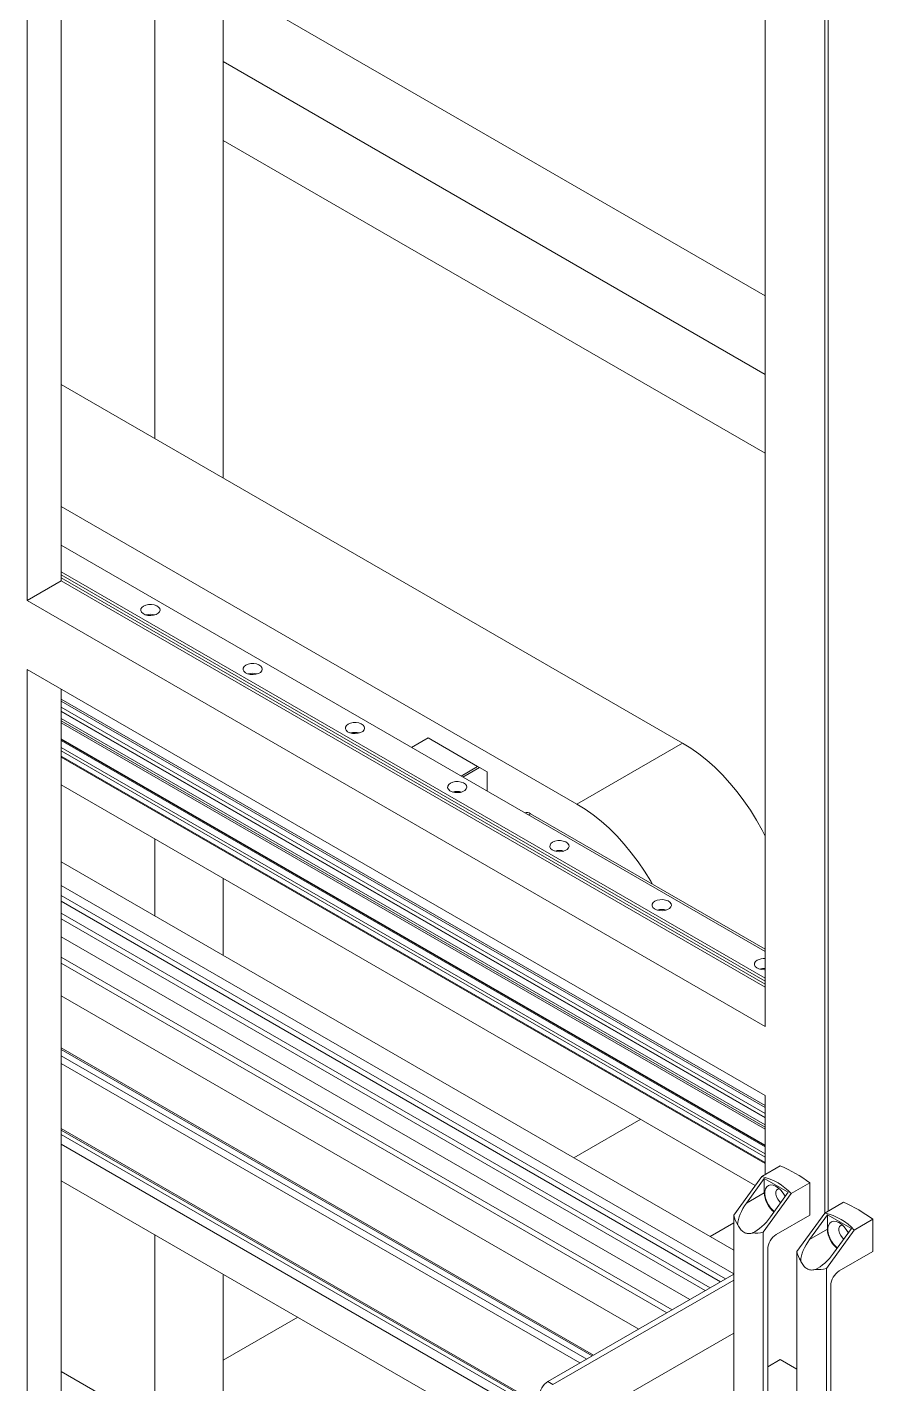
# Model space of a CAD drawing. Header units: millimetres. Extents: x 169 to 14583, y -399 to 10804.
# Drawn here: x 11055 to 11406, y 7450 to 8013 of the extents above; entities that cross this region are included whole.
import ezdxf

# ---------------------------------------------------------------- set-up
doc = ezdxf.new("R2010")
doc.units = ezdxf.units.MM
doc.header["$LTSCALE"] = 35

msp = doc.modelspace()

# ---------------------------------------------------------------- linework, layer by layer
at = {"color": 7, "linetype": 'Continuous', "lineweight": 18}
for p, q in [((11055.042, 8267.542), (11055.042, 7774.605)), ((11069.184, 8259.378), (11069.184, 7782.769)), ((11136.359, 7825.54), (11136.359, 8104.508)), ((11385.968, 7520.539), (11385.968, 8102.632)), ((11387.382, 8101.815), (11387.382, 7521.355)), ((11361.219, 7597.852), (11361.219, 8090.79)), ((11108.075, 8088.179), (11108.075, 7841.868)), ((11361.219, 7901.107), (11136.359, 8030.915)), ((11361.219, 7868.45), (11136.359, 7998.259)), ((11361.219, 7835.789), (11136.359, 7965.598)), ((11326.932, 7715.525), (11069.184, 7864.319)), ((11283.091, 7690.216), (11069.184, 7813.702)), ((11361.219, 7628.992), (11069.184, 7797.581)), ((11361.219, 7617.971), (11069.184, 7786.559)), ((11069.184, 7782.769), (11055.042, 7774.605)), ((11361.219, 7616.746), (11069.184, 7785.334)), ((11361.219, 7615.521), (11069.184, 7784.109)), ((11361.219, 7614.18), (11069.184, 7782.769)), ((11361.219, 7597.852), (11055.042, 7774.605)), ((11055.042, 7746.026), (11361.219, 7569.273)), ((11055.042, 7746.026), (11055.042, 7253.088)), ((11069.184, 7737.862), (11069.184, 7261.252)), ((11361.219, 7565.112), (11069.184, 7733.7)), ((11361.219, 7564.294), (11069.184, 7732.882)), ((11361.219, 7561.844), (11069.184, 7730.432)), ((11361.219, 7560.211), (11069.184, 7728.799)), ((11069.184, 7728.63), (11361.219, 7560.042)), ((11361.219, 7557.142), (11069.184, 7725.73)), ((11361.219, 7556.128), (11069.184, 7724.717)), ((11361.219, 7555.312), (11069.184, 7723.9)), ((11361.219, 7548.621), (11069.184, 7717.209)), ((11069.184, 7716.939), (11361.219, 7548.35)), ((11361.219, 7547.987), (11069.184, 7716.575)), ((11361.219, 7545.067), (11069.184, 7713.656)), ((11221.424, 7717.653), (11214.531, 7713.673)), ((11241.93, 7705.815), (11221.424, 7717.653)), ((11326.932, 7715.525), (11283.091, 7690.216)), ((11361.219, 7543.639), (11069.184, 7712.227)), ((11361.219, 7541.431), (11069.184, 7710.019)), ((11069.184, 7709.681), (11361.219, 7541.092)), ((11235.037, 7701.836), (11241.93, 7705.815)), ((11242.638, 7705.407), (11235.745, 7701.427)), ((11241.93, 7705.815), (11242.638, 7705.407)), ((11245.82, 7703.569), (11242.638, 7705.407)), ((11245.82, 7695.611), (11245.82, 7703.569)), ((11357.114, 7531.957), (11069.184, 7698.176)), ((11263.851, 7686.22), (11262.969, 7685.711)), ((11361.219, 7630.011), (11263.851, 7686.22)), ((11108.075, 7675.724), (11108.075, 7643.745)), ((11069.184, 7666.196), (11348.205, 7505.12)), ((11069.184, 7656.399), (11348.205, 7495.324)), ((11136.359, 7627.416), (11136.359, 7659.396)), ((11069.184, 7652.316), (11344.801, 7493.206)), ((11069.184, 7649.867), (11342.68, 7491.981)), ((11069.184, 7644.968), (11338.437, 7489.532)), ((11069.184, 7642.518), (11336.315, 7488.307)), ((11069.184, 7635.129), (11329.915, 7484.612)), ((11069.184, 7626.72), (11322.632, 7480.408)), ((11069.184, 7624.148), (11320.404, 7479.122)), ((11069.184, 7610.677), (11308.737, 7472.386)), ((11069.184, 7589.039), (11289.995, 7461.567)), ((11069.184, 7588.425), (11289.464, 7461.26)), ((11069.184, 7585.772), (11287.166, 7459.934)), ((11069.184, 7582.506), (11284.338, 7458.301)), ((11361.219, 7536.459), (11361.219, 7569.273)), ((11069.184, 7555.561), (11267.528, 7441.059)), ((11069.184, 7554.947), (11267.528, 7440.445)), ((11281.856, 7543.423), (11309.554, 7559.413)), ((11069.184, 7553.11), (11267.528, 7438.609)), ((11069.184, 7549.028), (11267.528, 7434.527)), ((11367.477, 7540.071), (11359.751, 7535.611)), ((11069.184, 7533.922), (11348.138, 7372.886)), ((11348.205, 7519.61), (11359.751, 7535.611)), ((11360.83, 7534.886), (11353.459, 7524.67)), ((11360.83, 7534.886), (11370.801, 7529.13)), ((11360.83, 7534.886), (11360.83, 7528.925)), ((11371.984, 7528.549), (11379.71, 7533.009)), ((11379.71, 7519.658), (11379.71, 7533.009)), ((11360.83, 7528.925), (11353.459, 7524.67)), ((11371.984, 7528.549), (11360.438, 7512.548)), ((11363.429, 7518.914), (11370.801, 7529.13)), ((11393.64, 7524.968), (11385.914, 7520.508)), ((11348.205, 7516.413), (11338.424, 7510.767)), ((11348.205, 7444.622), (11348.205, 7519.61)), ((11379.71, 7519.658), (11365.78, 7511.616)), ((11374.368, 7504.507), (11385.914, 7520.508)), ((11386.993, 7519.782), (11379.622, 7509.566)), ((11386.993, 7519.782), (11396.964, 7514.027)), ((11386.993, 7519.782), (11386.993, 7513.822)), ((11398.147, 7513.446), (11405.873, 7517.906)), ((11405.873, 7504.554), (11405.873, 7517.906)), ((11108.075, 7511.471), (11108.075, 7432.292)), ((11360.438, 7437.56), (11360.438, 7512.548)), ((11386.993, 7513.822), (11379.622, 7509.566)), ((11398.147, 7513.446), (11386.601, 7497.445)), ((11389.592, 7503.81), (11396.964, 7514.027)), ((11362.245, 7505.493), (11362.245, 7446.702)), ((11374.368, 7429.519), (11374.368, 7504.507)), ((11405.873, 7504.554), (11391.943, 7496.513)), ((11136.359, 7415.964), (11136.359, 7495.143)), ((11348.205, 7495.171), (11271.063, 7450.638)), ((11386.601, 7422.457), (11386.601, 7497.445)), ((11348.205, 7492.722), (11273.185, 7449.413)), ((11388.408, 7490.389), (11388.408, 7431.598)), ((11136.359, 7459.43), (11167.291, 7477.286)), ((11348.205, 7470.675), (11293.691, 7439.205)), ((11362.245, 7456.743), (11367.477, 7459.763)), ((11367.477, 7459.763), (11374.368, 7455.785)), ((11069.184, 7454.743), (11348.138, 7293.707)), ((11271.063, 7450.638), (11273.185, 7449.413))]:
    msp.add_line(p, q, dxfattribs=at)
at = {"color": 7, "linetype": 'Continuous', "lineweight": 18, "flags": 128}
for points in [[(11103.338, 7772.354), (11102.63, 7771.8), (11102.236, 7771.15), (11102.191, 7770.462), (11102.5, 7769.797), (11103.134, 7769.214), (11104.038, 7768.765), (11105.131, 7768.49), (11106.316, 7768.413), (11107.487, 7768.541), (11108.541, 7768.863), (11109.384, 7769.349), (11109.942, 7769.958), (11110.163, 7770.634), (11110.03, 7771.318), (11109.553, 7771.949), (11108.775, 7772.471), (11107.766, 7772.837), (11106.614, 7773.015), (11105.422, 7772.99), (11104.297, 7772.762), (11103.338, 7772.354)], [(11145.764, 7747.861), (11145.056, 7747.307), (11144.662, 7746.658), (11144.618, 7745.97), (11144.926, 7745.305), (11145.561, 7744.722), (11146.464, 7744.273), (11147.557, 7743.998), (11148.742, 7743.921), (11149.914, 7744.049), (11150.968, 7744.371), (11151.811, 7744.857), (11152.368, 7745.466), (11152.59, 7746.142), (11152.456, 7746.826), (11151.979, 7747.457), (11151.202, 7747.979), (11150.192, 7748.345), (11149.04, 7748.523), (11147.849, 7748.497), (11146.723, 7748.27), (11145.764, 7747.861)], [(11188.19, 7723.369), (11187.482, 7722.815), (11187.089, 7722.166), (11187.044, 7721.478), (11187.353, 7720.813), (11187.987, 7720.23), (11188.891, 7719.781), (11189.984, 7719.506), (11191.168, 7719.429), (11192.34, 7719.557), (11193.394, 7719.878), (11194.237, 7720.365), (11194.794, 7720.974), (11195.016, 7721.65), (11194.883, 7722.334), (11194.406, 7722.965), (11193.628, 7723.486), (11192.618, 7723.853), (11191.467, 7724.031), (11190.275, 7724.005), (11189.15, 7723.778), (11188.19, 7723.369)], [(11326.932, 7715.525), (11330.315, 7713.422), (11333.678, 7711.032), (11337.002, 7708.369), (11340.266, 7705.449), (11343.452, 7702.288), (11346.542, 7698.905), (11349.516, 7695.321), (11352.358, 7691.555), (11355.05, 7687.631), (11357.578, 7683.571), (11359.925, 7679.399), (11361.219, 7676.896)], [(11230.617, 7698.877), (11229.909, 7698.323), (11229.515, 7697.673), (11229.47, 7696.985), (11229.779, 7696.321), (11230.413, 7695.738), (11231.317, 7695.289), (11232.41, 7695.013), (11233.595, 7694.936), (11234.766, 7695.064), (11235.82, 7695.386), (11236.664, 7695.873), (11237.221, 7696.481), (11237.442, 7697.158), (11237.309, 7697.842), (11236.832, 7698.473), (11236.054, 7698.994), (11235.045, 7699.36), (11233.893, 7699.539), (11232.702, 7699.513), (11231.576, 7699.286), (11230.617, 7698.877)], [(11283.091, 7690.216), (11286.474, 7688.114), (11289.838, 7685.724), (11293.161, 7683.061), (11296.426, 7680.14), (11299.612, 7676.979), (11302.701, 7673.597), (11305.675, 7670.012), (11308.517, 7666.247), (11311.21, 7662.322), (11313.737, 7658.262), (11314.475, 7656.995)], [(11273.043, 7674.385), (11272.335, 7673.831), (11271.941, 7673.181), (11271.897, 7672.493), (11272.205, 7671.828), (11272.84, 7671.245), (11273.743, 7670.797), (11274.836, 7670.521), (11276.021, 7670.444), (11277.193, 7670.572), (11278.247, 7670.894), (11279.09, 7671.381), (11279.647, 7671.989), (11279.869, 7672.665), (11279.735, 7673.349), (11279.259, 7673.98), (11278.481, 7674.502), (11277.471, 7674.868), (11276.319, 7675.046), (11275.128, 7675.021), (11274.003, 7674.793), (11273.043, 7674.385)], [(11315.47, 7649.892), (11314.762, 7649.338), (11314.368, 7648.689), (11314.323, 7648.001), (11314.632, 7647.336), (11315.266, 7646.753), (11316.17, 7646.304), (11317.263, 7646.029), (11318.448, 7645.952), (11319.619, 7646.08), (11320.673, 7646.402), (11321.516, 7646.888), (11322.074, 7647.497), (11322.295, 7648.173), (11322.162, 7648.857), (11321.685, 7649.488), (11320.907, 7650.01), (11319.898, 7650.376), (11318.746, 7650.554), (11317.554, 7650.528), (11316.429, 7650.301), (11315.47, 7649.892)], [(11357.896, 7625.4), (11357.188, 7624.846), (11356.794, 7624.197), (11356.75, 7623.509), (11357.058, 7622.844), (11357.693, 7622.261), (11358.596, 7621.812), (11359.689, 7621.537), (11360.874, 7621.46), (11361.14, 7621.471)], [(11369.517, 7527.351), (11369.456, 7527.473), (11368.653, 7528.811), (11367.698, 7529.999), (11366.641, 7530.975), (11365.539, 7531.685), (11364.453, 7532.091), (11363.44, 7532.171), (11362.555, 7531.921), (11361.846, 7531.355), (11361.35, 7530.502), (11361.096, 7529.409), (11361.096, 7528.135), (11361.35, 7526.748), (11361.846, 7525.324), (11362.555, 7523.939), (11363.44, 7522.667), (11364.453, 7521.578), (11365.01, 7521.105)], [(11367.144, 7530.549), (11367.098, 7530.553), (11366.416, 7530.432), (11365.916, 7529.979), (11365.651, 7529.241), (11365.651, 7528.301), (11365.916, 7527.258), (11366.416, 7526.227), (11367.098, 7525.319), (11367.669, 7524.79)], [(11395.68, 7512.248), (11395.619, 7512.37), (11394.816, 7513.707), (11393.861, 7514.896), (11392.804, 7515.871), (11391.702, 7516.581), (11390.616, 7516.987), (11389.603, 7517.067), (11388.718, 7516.818), (11388.009, 7516.251), (11387.513, 7515.398), (11387.259, 7514.306), (11387.259, 7513.031), (11387.513, 7511.645), (11388.009, 7510.221), (11388.718, 7508.835), (11389.603, 7507.563), (11390.616, 7506.474), (11391.173, 7506.001)], [(11393.307, 7515.446), (11393.261, 7515.449), (11392.579, 7515.329), (11392.079, 7514.875), (11391.814, 7514.138), (11391.814, 7513.197), (11392.079, 7512.155), (11392.579, 7511.123), (11393.261, 7510.215), (11393.832, 7509.687)]]:
    msp.add_lwpolyline(points, dxfattribs=at)
at = {"color": 7, "linetype": 'Continuous', "lineweight": 18}
for centre, radius, start, end in [((11106.166, 7762.453), 6.501, 73.28531, 106.71469), ((11148.592, 7737.961), 6.501, 73.28531, 106.71469), ((11191.019, 7713.468), 6.501, 73.28531, 106.71469), ((11233.445, 7688.976), 6.501, 73.28531, 106.71469), ((11262.36, 7684.103), 2.59, 54.8552, 109.05328), ((11275.872, 7664.484), 6.501, 73.28531, 106.71469), ((11318.298, 7639.992), 6.501, 73.28531, 106.71469), ((11360.701, 7619.962), 6.118, 85.13549, 117.28232), ((11360.713, 7615.46), 6.535, 85.55401, 106.51836), ((11346.564, 7489.718), 54.523, 52.56015, 67.44522), ((11371.814, 7529.469), 10.997, 182.83188, 230.93592), ((11372.727, 7474.615), 54.523, 52.56015, 67.44522), ((11369.921, 7505.143), 7.684, 122.60548, 177.39452), ((11397.977, 7514.365), 10.997, 182.83188, 230.93592), ((11396.084, 7490.04), 7.684, 122.60548, 177.39452), ((11275.204, 7444.165), 7.684, 122.60548, 177.39452)]:
    msp.add_arc(centre, radius, start, end, dxfattribs=at)
for centre, major_axis, ratio, start_param, end_param in [((11307.951, 7451.816), (60.98, 79.565), 0.4692746, 6.1949409, 6.4943337), ((11358.444, 7521.792), (7.412, 9.671), 0.4692746, 1.6322483, 2.539615), ((11362.987, 7528.088), (11.832, 13.834), 0.6665106, 2.6503521, 2.9713566), ((11358.444, 7521.792), (7.412, 9.671), 0.4692746, 3.8664743, 4.773841), ((11334.114, 7436.712), (60.98, 79.565), 0.4692746, 6.1949409, 6.4943337), ((11362.987, 7528.088), (11.832, 13.834), 0.6665106, 3.5586331, 3.8796376), ((11389.15, 7512.985), (11.832, 13.834), 0.6665106, 2.6503521, 2.9713566), ((11384.607, 7506.688), (7.412, 9.671), 0.4692746, 1.6322483, 2.539615), ((11384.607, 7506.688), (7.412, 9.671), 0.4692746, 3.8664743, 4.773841), ((11389.15, 7512.985), (11.832, 13.834), 0.6665106, 3.5586331, 3.8796376)]:
    msp.add_ellipse(centre, major_axis=major_axis, ratio=ratio, start_param=start_param, end_param=end_param, dxfattribs=at)
for points in [[(11355.904, 7512.246), (11355.829, 7512.219), (11355.161, 7511.976), (11353.932, 7511.881), (11352.266, 7512.478), (11350.879, 7513.694), (11350.114, 7514.978), (11349.797, 7515.716), (11349.765, 7515.79)], [(11382.067, 7497.142), (11381.992, 7497.115), (11381.324, 7496.872), (11380.095, 7496.777), (11378.429, 7497.375), (11377.042, 7498.591), (11376.277, 7499.875), (11375.96, 7500.612), (11375.928, 7500.687)]]:
    msp.add_open_spline(points, degree=3, knots=[0, 0, 0, 0, 0.0336648, 0.2995633, 0.5000047, 0.7369032, 0.9733008, 1, 1, 1, 1], dxfattribs=at)

doc.saveas('drawing.dxf')
